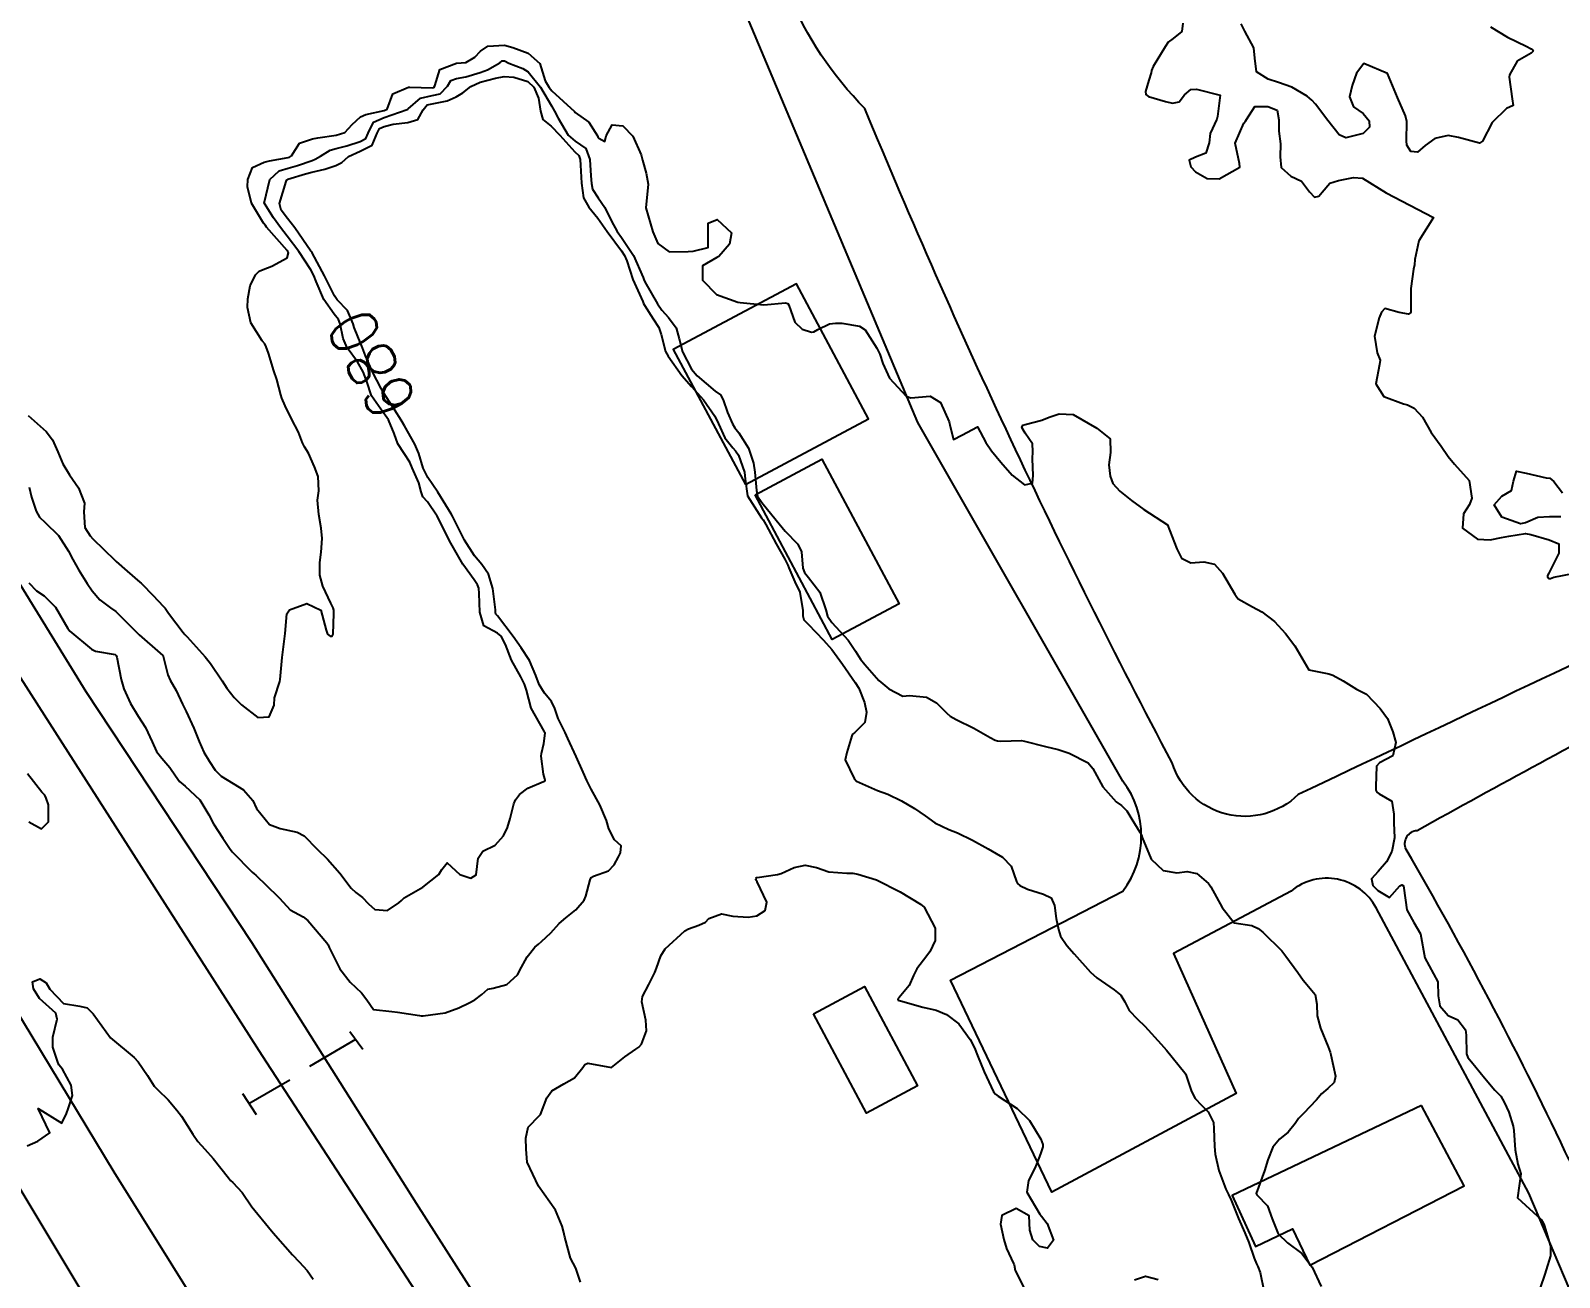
# Model space of a CAD drawing. Header units: metres. Extents: x 292545 to 299085, y 7450245 to 7463078.
# Drawn here: x 296590.5 to 296718.6, y 7454392.4 to 7454496.8 of the extents above; entities that cross this region are included whole.
import ezdxf
from ezdxf.enums import TextEntityAlignment as Align

# ---------------------------------------------------------------- set-up
doc = ezdxf.new("R2010")
doc.units = ezdxf.units.M
for name, color, linetype in [('Cotas', 45, 'Continuous'), ('Curvas de Nivel 1m', 11, 'Continuous'), ('Curvas de Nivel 5m', 15, 'Continuous'), ('Edificações', 30, 'Continuous'), ('Linha Férrea', 20, 'Continuous'), ('Pórtico', 62, 'Continuous'), ('Vias Primárias', 230, 'Continuous')]:
    doc.layers.add(name, color=color, linetype=linetype)
doc.styles.add('Style-STANDARD', font='STANDARD.shx')

msp = doc.modelspace()

# ---------------------------------------------------------------- linework, layer by layer
at = {"layer": 'Curvas de Nivel 1m', "flags": 128}
for points, elevation in [([(296687.03, 7454497.37), (296686.93, 7454496.67), (296686.21, 7454496.09), (296685.81, 7454495.79), (296685.55, 7454495.39), (296684.53, 7454493.75), (296684.39, 7454493.41), (296684.37, 7454493.22), (296684.17, 7454492.61), (296683.91, 7454491.66), (296683.93, 7454491.41), (296684.15, 7454491.23), (296685.58, 7454490.82), (296686.15, 7454490.67), (296686.72, 7454490.8), (296687.16, 7454491.37), (296687.7, 7454491.83), (296688.16, 7454491.84), (296690.15, 7454491.34), (296689.93, 7454489.55), (296689.86, 7454489.34), (296689.32, 7454488.15), (296689.22, 7454487.35), (296688.96, 7454486.49), (296688.09, 7454486.16), (296687.55, 7454485.91), (296687.69, 7454485.36), (296688.08, 7454484.93), (296689.06, 7454484.36), (296690.07, 7454484.33), (296691.79, 7454485.31), (296691.78, 7454485.62), (296691.4, 7454487.32), (296692.13, 7454489.01), (296692.28, 7454489.16), (296692.37, 7454489.31), (296693.05, 7454490.4), (296694.14, 7454490.39), (296694.94, 7454490.08), (296695.07, 7454489.28), (296695.08, 7454488.33), (296695.2, 7454487.28), (296695.19, 7454486.18), (296695.27, 7454485.28), (296696.08, 7454484.57), (296696.96, 7454484.15), (296697.63, 7454483.25), (296698.06, 7454482.82), (296698.41, 7454482.89), (296698.71, 7454483.23), (296699.33, 7454483.97), (296700.07, 7454484.19), (296701.33, 7454484.45), (296702.08, 7454484.4), (296704.06, 7454483.17), (296706.05, 7454482.15), (296708.03, 7454481.12), (296706.8, 7454479.14), (296706.45, 7454477.6), (296706.42, 7454477.14), (296706.36, 7454476.77), (296706.12, 7454475.15), (296706.12, 7454473.33), (296706.11, 7454473.15), (296705.94, 7454473.01), (296705.14, 7454473.16), (296703.95, 7454473.5), (296703.66, 7454473.17), (296703.46, 7454472.7), (296703.09, 7454471.18), (296703.31, 7454469.77), (296703.56, 7454469.17), (296703.51, 7454468.79), (296703.18, 7454467.18), (296703.86, 7454466.13), (296705.5, 7454465.5), (296705.85, 7454465.41), (296706.4, 7454465.14), (296707.1, 7454464.39), (296707.82, 7454463.12), (296708.66, 7454461.96), (296709.24, 7454461.11), (296709.79, 7454460.46), (296711, 7454459.09), (296711.22, 7454457.62), (296711.03, 7454457.09), (296710.54, 7454456.29), (296710.44, 7454455.09), (296711.71, 7454454.18), (296712.78, 7454454.13), (296713.72, 7454454.31), (296714.33, 7454454.43), (296715.72, 7454454.66), (296716.18, 7454454.57), (296717.71, 7454454.12), (296718.51, 7454453.8), (296718.52, 7454453), (296717.69, 7454451.34), (296717.56, 7454451.13), (296717.58, 7454451.01), (296717.68, 7454450.88), (296717.81, 7454450.88), (296718.1, 7454451), (296719.69, 7454451.29)], 677), ([(296712.8, 7454497.06), (296714.21, 7454496.2), (296715.78, 7454495.46), (296716.2, 7454495.22), (296716.31, 7454495.14), (296716.37, 7454495.03), (296716.2, 7454494.87), (296715.04, 7454494.2), (296714.39, 7454493.05), (296714.37, 7454492.86), (296714.61, 7454491.05), (296714.7, 7454490.49), (296714.14, 7454490.23), (296712.95, 7454489.07), (296712.12, 7454487.51), (296711.87, 7454487.33), (296710.12, 7454487.81), (296709.26, 7454487.97), (296708.12, 7454487.73), (296707.33, 7454487.13), (296706.67, 7454486.57), (296706.11, 7454486.63), (296705.8, 7454487.15), (296705.75, 7454487.52), (296705.8, 7454489.15), (296705.69, 7454489.61), (296705.01, 7454491.16), (296704.18, 7454493.17), (296702.19, 7454493.99), (296701.58, 7454493.2), (296701.22, 7454492.15), (296700.98, 7454491.21), (296701.31, 7454490.36), (296702.14, 7454489.81), (296702.63, 7454489.19), (296702.65, 7454488.66), (296702.12, 7454488.13), (296700.68, 7454487.77), (296700.12, 7454488.02), (296699.18, 7454489.23), (296698.15, 7454490.59), (296697.82, 7454490.92), (296697.43, 7454491.25), (296696.16, 7454492.01), (296695.05, 7454492.4), (296694.17, 7454492.68), (296693.19, 7454493.3), (296693.05, 7454494.45), (296692.98, 7454495.3), (296692.22, 7454496.71), (296691.91, 7454497.31)], 677), ([(296590.3, 7454464.52), (296591.81, 7454463.18), (296592.33, 7454462.49), (296592.79, 7454461.49), (296593.21, 7454460.49), (296593.77, 7454459.56), (296594.52, 7454458.47), (296595.03, 7454457.18), (296594.97, 7454456.47), (296595.04, 7454455.15), (296595.49, 7454454.46), (296595.71, 7454454.2), (296597.56, 7454452.43), (296597.62, 7454452.37), (296597.68, 7454452.3), (296598.59, 7454451.5), (296599.66, 7454450.59), (296599.76, 7454450.5), (296599.84, 7454450.41), (296600.74, 7454449.48), (296601.64, 7454448.54), (296601.72, 7454448.46), (296601.77, 7454448.39), (296602.06, 7454447.97), (296603.3, 7454446.36), (296603.44, 7454446.19), (296603.61, 7454446.01), (296605.14, 7454444.34), (296605.58, 7454443.78), (296606.54, 7454442.33), (296606.94, 7454441.7), (296607.55, 7454440.93), (296608.17, 7454440.3), (296609.53, 7454439.26), (296610.5, 7454439.31), (296610.9, 7454440.28), (296610.94, 7454440.88), (296611.38, 7454442.27), (296611.42, 7454442.42), (296611.59, 7454444.27), (296611.82, 7454446.27), (296611.97, 7454447.93), (296612.19, 7454448.26), (296613.65, 7454448.8), (296614.81, 7454448.23), (296615.27, 7454446.57), (296615.38, 7454446.22), (296615.61, 7454446.07), (296615.77, 7454446.06), (296615.85, 7454446.22), (296615.91, 7454447.95), (296615.91, 7454448.22), (296615.86, 7454448.43), (296615.65, 7454448.83), (296614.98, 7454450.23), (296614.74, 7454451.16), (296614.73, 7454452.23), (296614.84, 7454453.09), (296614.94, 7454454.23), (296614.86, 7454455.09), (296614.64, 7454456.23), (296614.55, 7454457.43), (296614.65, 7454458.23), (296614.59, 7454459.41), (296614.3, 7454460.23), (296613.79, 7454461.37), (296613.46, 7454461.91), (296613.28, 7454462.25), (296612.94, 7454463.13), (296612.37, 7454464.25), (296611.84, 7454465.34), (296611.56, 7454465.97), (296611.46, 7454466.27), (296611.13, 7454467.53), (296610.89, 7454468.27), (296610.44, 7454469.74), (296610.25, 7454470.28), (296610.14, 7454470.52), (296609.91, 7454470.79), (296608.95, 7454472.3), (296608.68, 7454473.56), (296608.69, 7454474.3), (296608.89, 7454475.38), (296609.34, 7454476.3), (296609.65, 7454476.62), (296609.98, 7454476.76), (296610.72, 7454477.02), (296611.99, 7454477.74), (296612.1, 7454478.15), (296612.05, 7454478.26), (296611.99, 7454478.33), (296610.28, 7454480.29), (296610.17, 7454480.43), (296610.03, 7454480.64), (296609, 7454482.3), (296608.68, 7454483.68), (296608.69, 7454484.3), (296609.09, 7454485.29), (296610.08, 7454485.73), (296610.53, 7454485.84), (296612.09, 7454486.13), (296612.2, 7454486.15), (296612.36, 7454486.26), (296613.04, 7454487.32), (296614.11, 7454487.7), (296614.57, 7454487.78), (296616.11, 7454488.01), (296616.82, 7454488.21), (296617.45, 7454488.88), (296618.13, 7454489.52), (296618.58, 7454489.74), (296620.13, 7454490.06), (296620.37, 7454490.17), (296620.84, 7454491.47), (296622.16, 7454492.03), (296622.27, 7454492.03), (296624.16, 7454491.96), (296624.29, 7454491.99), (296624.38, 7454492.12), (296624.78, 7454493.51), (296626.18, 7454494.02), (296626.97, 7454494.09), (296627.73, 7454494.54), (296628.2, 7454495.04), (296628.8, 7454495.46), (296630.21, 7454495.53), (296630.89, 7454495.35), (296632.2, 7454494.86), (296633.17, 7454494.01), (296633.62, 7454492.56), (296633.94, 7454492), (296634.16, 7454491.72), (296636.06, 7454489.98), (296636.13, 7454489.91), (296637.26, 7454489.1), (296637.98, 7454487.95), (296638.03, 7454487.87), (296638.11, 7454487.75), (296638.6, 7454487.46), (296638.71, 7454487.94), (296639.21, 7454488.85), (296640.12, 7454488.79), (296640.95, 7454487.92), (296641.65, 7454486.36), (296641.76, 7454485.91), (296642.08, 7454484.81), (296642.23, 7454483.91), (296642.04, 7454481.91), (296642.62, 7454479.9), (296643.05, 7454478.94), (296644, 7454478.23), (296645.6, 7454478.26), (296646, 7454478.29), (296647.26, 7454478.59), (296647.25, 7454479.85), (296647.25, 7454480.62), (296648.03, 7454480.93), (296649.23, 7454479.82), (296649.05, 7454478.87), (296648.15, 7454477.84), (296647.99, 7454477.76), (296646.78, 7454477.06), (296646.78, 7454475.85), (296647.96, 7454474.67), (296649.74, 7454474.02), (296649.95, 7454473.99), (296651.94, 7454473.79), (296653.75, 7454473.96), (296653.94, 7454473.91), (296654.02, 7454473.77), (296654.51, 7454472.34), (296655.15, 7454471.75), (296655.92, 7454471.51), (296656.11, 7454471.54), (296656.46, 7454471.73), (296657.44, 7454472.21), (296657.93, 7454472.26), (296658.47, 7454472.26), (296659.93, 7454472.02), (296660.41, 7454471.69), (296661.4, 7454470.17), (296661.63, 7454469.67), (296661.89, 7454468.89), (296662.46, 7454467.66), (296663.86, 7454466.14), (296664.24, 7454466.02), (296665.86, 7454466.14), (296666.73, 7454465.61), (296667.44, 7454464), (296667.53, 7454463.6), (296667.81, 7454462.53), (296668.52, 7454462.89), (296669.82, 7454463.58), (296670.51, 7454462.27), (296671, 7454461.56), (296671.79, 7454460.63), (296672.73, 7454459.54), (296673.76, 7454458.72), (296674.42, 7454458.87), (296674.49, 7454459.52), (296674.42, 7454460.9), (296674.47, 7454461.52), (296674.44, 7454462.16), (296673.82, 7454463.05), (296673.53, 7454463.53), (296673.63, 7454463.73), (296673.83, 7454463.79), (296675.2, 7454464.15), (296675.84, 7454464.38), (296676.66, 7454464.67), (296677.84, 7454464.6), (296679.82, 7454463.46), (296680.94, 7454462.57), (296680.97, 7454461.44), (296680.84, 7454460.39), (296680.93, 7454459.44), (296681.16, 7454458.83), (296681.76, 7454458.2), (296682.72, 7454457.42), (296683.75, 7454456.66), (296685.73, 7454455.39), (296686.51, 7454453.38), (296686.92, 7454452.6), (296687.69, 7454452.2), (296688.78, 7454452.27), (296689.69, 7454452.08), (296690.35, 7454451.33), (296691.39, 7454449.58), (296691.54, 7454449.32), (296691.65, 7454449.18), (296692.85, 7454448.5), (296693.64, 7454448.1), (296694.7, 7454447.28), (296695.62, 7454446.29), (296696.41, 7454445.26), (296697.58, 7454443.25), (296699.25, 7454442.89), (296699.58, 7454442.8), (296700.45, 7454442.33), (296701.57, 7454441.63), (296701.85, 7454441.48), (296702.41, 7454441.19), (296703.55, 7454440.01), (296704.16, 7454439.16), (296704.62, 7454438.06), (296704.86, 7454437.16), (296704.61, 7454436.05), (296703.5, 7454435.45), (296703.24, 7454435.17), (296703.18, 7454433.47), (296703.2, 7454433.17), (296703.28, 7454432.99), (296703.46, 7454432.87), (296704.54, 7454432.25), (296704.69, 7454431.16), (296704.71, 7454430.43), (296704.76, 7454429.16), (296704.52, 7454428.04), (296704.08, 7454427.17), (296703.38, 7454426.36), (296702.83, 7454425.73), (296702.93, 7454425.18), (296703.37, 7454424.76), (296704.35, 7454424.18), (296705.19, 7454425.15), (296705.37, 7454425.25), (296705.52, 7454425.15), (296705.55, 7454424.97), (296705.78, 7454423.15), (296706.38, 7454422.09), (296706.92, 7454421.13), (296707.3, 7454419.13), (296708.39, 7454417.12), (296708.42, 7454415.96), (296708.56, 7454415.12), (296709.24, 7454414.3), (296710.07, 7454413.93), (296710.7, 7454413.09), (296710.77, 7454412.64), (296710.78, 7454411.09), (296710.89, 7454410.78), (296711.2, 7454410.42), (296712.3, 7454409.07), (296713.17, 7454408.06), (296713.66, 7454407.55), (296713.95, 7454407.05), (296714.32, 7454406.22), (296714.7, 7454405.04), (296714.75, 7454404.66), (296714.86, 7454403.04), (296715.09, 7454401.84), (296715.34, 7454401.04), (296715.06, 7454399.04), (296717.04, 7454397.21), (296717.19, 7454397.01), (296717.29, 7454396.74), (296717.82, 7454395), (296717.83, 7454394.17), (296717.46, 7454393.01), (296717.34, 7454392.65), (296716.97, 7454391.51)], 678), ([(296590.39, 7454458.52), (296590.57, 7454457.7), (296590.96, 7454456.51), (296591.26, 7454456.03), (296591.72, 7454455.58), (296592.84, 7454454.49), (296593.69, 7454453.17), (296594.04, 7454452.48), (296594.56, 7454451.58), (296595.25, 7454450.46), (296595.66, 7454449.84), (296596.3, 7454449.1), (296597.21, 7454448.44), (296597.64, 7454448.11), (296599.36, 7454446.41), (296599.61, 7454446.16), (296601.36, 7454444.63), (296601.59, 7454444.43), (296601.61, 7454444.41), (296601.62, 7454444.39), (296602.01, 7454442.82), (296602.21, 7454442.38), (296602.7, 7454441.52), (296603.23, 7454440.36), (296603.33, 7454440.15), (296603.54, 7454439.76), (296604.17, 7454438.35), (296604.62, 7454437.24), (296605.03, 7454436.34), (296605.48, 7454435.55), (296605.98, 7454434.84), (296606.47, 7454434.33), (296607.47, 7454433.71), (296608.35, 7454433.2), (296609.13, 7454432.29), (296609.44, 7454431.64), (296610.52, 7454430.28), (296611.42, 7454429.95), (296612.83, 7454429.66), (296613.41, 7454429.34), (296614.52, 7454428.23), (296615.39, 7454427.38), (296616.4, 7454426.21), (296617.36, 7454424.96), (296617.76, 7454424.6), (296618.31, 7454424.19), (296618.82, 7454423.65), (296619.34, 7454423.17), (296620.4, 7454423.1), (296621.35, 7454423.72), (296621.57, 7454423.93), (296621.81, 7454424.15), (296622.78, 7454424.72), (296623.36, 7454425.04), (296624.69, 7454426.11), (296624.96, 7454426.53), (296625.39, 7454427.09), (296626.47, 7454426.09), (296627.37, 7454425.81), (296627.84, 7454426.07), (296627.99, 7454427.48), (296628.39, 7454428.07), (296629.41, 7454428.57), (296630.12, 7454429.34), (296630.46, 7454430.04), (296630.67, 7454430.8), (296630.99, 7454432.03), (296631.13, 7454432.35), (296631.45, 7454432.8), (296632.15, 7454433.34), (296633.47, 7454433.9), (296633.55, 7454433.93), (296633.61, 7454434.01), (296633.58, 7454434.11), (296633.48, 7454434.5), (296633.27, 7454436.01), (296633.29, 7454436.22), (296633.51, 7454437.08), (296633.6, 7454437.93), (296633.57, 7454438.01), (296633.56, 7454438.04), (296633.52, 7454438.1), (296632.43, 7454440.02), (296632.05, 7454441.54), (296631.89, 7454442.03), (296631.57, 7454442.65), (296630.78, 7454444.04), (296630.3, 7454445.35), (296629.92, 7454446.05), (296629.62, 7454446.31), (296628.47, 7454446.92), (296628.14, 7454448.07), (296628.09, 7454449.64), (296628.04, 7454450.07), (296627.94, 7454450.35), (296627.67, 7454450.76), (296626.72, 7454452.09), (296625.71, 7454453.84), (296625.58, 7454454.1), (296625.47, 7454454.35), (296624.57, 7454456.11), (296623.74, 7454457.31), (296623.35, 7454457.73), (296623.22, 7454458.13), (296623.02, 7454458.88), (296622.47, 7454460.14), (296622.26, 7454460.61), (296621.79, 7454461.35), (296621.26, 7454462.16), (296620.96, 7454463.01), (296620.48, 7454464.16), (296619.84, 7454465.07), (296619.07, 7454466.18), (296618.66, 7454467.39), (296618.37, 7454468.19), (296617.89, 7454469.01), (296617.03, 7454470.2), (296616.68, 7454470.98), (296616.44, 7454472.21), (296616.29, 7454472.58), (296615.93, 7454473.02), (296615.07, 7454474.23), (296614.44, 7454475.76), (296614.24, 7454476.24), (296613.98, 7454476.72), (296612.98, 7454478.25), (296612.01, 7454479.55), (296611.44, 7454480.27), (296610.84, 7454481.09), (296610.09, 7454482.29), (296610.07, 7454482.32), (296610.55, 7454484.28), (296611.34, 7454485.01), (296612.08, 7454485.25), (296612.86, 7454485.47), (296614.09, 7454485.89), (296614.34, 7454485.98), (296614.78, 7454486.23), (296615.59, 7454486.73), (296616.1, 7454486.88), (296617.01, 7454487.11), (296618.11, 7454487.47), (296618.58, 7454487.72), (296618.78, 7454488.18), (296619.23, 7454489.08), (296620.13, 7454489.49), (296622.06, 7454490.14), (296622.11, 7454490.17), (296622.13, 7454490.2), (296623.16, 7454491.11), (296624.15, 7454491.31), (296624.81, 7454491.46), (296625.42, 7454492.11), (296625.7, 7454492.58), (296626.17, 7454492.75), (296626.97, 7454492.89), (296628.17, 7454493.25), (296628.77, 7454493.47), (296629.81, 7454494.05), (296630.02, 7454494.22), (296630.19, 7454494.22), (296630.58, 7454494.04), (296631.74, 7454493.59), (296632.18, 7454493.31), (296633.22, 7454492.01), (296634.14, 7454490.45), (296634.4, 7454490), (296634.7, 7454489.42), (296635.55, 7454487.99), (296636.11, 7454487.49), (296637.02, 7454486.89), (296637.36, 7454485.96), (296637.44, 7454484.59), (296637.48, 7454483.96), (296637.58, 7454483.48), (296638.05, 7454482.76), (296638.62, 7454481.94), (296639.16, 7454480.81), (296639.63, 7454479.93), (296640.01, 7454479.42), (296641.02, 7454477.92), (296641.82, 7454476.07), (296641.87, 7454475.91), (296641.97, 7454475.71), (296643.02, 7454473.89), (296643.39, 7454473.34), (296643.93, 7454472.74), (296644.59, 7454471.87), (296644.84, 7454470.94), (296645.11, 7454469.87), (296645.88, 7454468.42), (296646.34, 7454467.86), (296647.86, 7454466.58), (296648.29, 7454466.27), (296648.52, 7454465.83), (296648.88, 7454464.78), (296649.31, 7454463.82), (296649.5, 7454463.49), (296649.82, 7454463.09), (296650.64, 7454461.8), (296651.05, 7454460.54), (296651.18, 7454459.8), (296651.32, 7454458.24), (296651.4, 7454457.79), (296651.75, 7454457.25), (296652.95, 7454455.78), (296653.72, 7454454.84), (296654.77, 7454453.75), (296655.08, 7454453.13), (296655.2, 7454451.75), (296655.32, 7454451.38), (296655.68, 7454450.96), (296656.63, 7454449.73), (296657.12, 7454448.25), (296657.26, 7454447.72), (296657.63, 7454447.2), (296658.99, 7454445.71), (296659.6, 7454444.79), (296660.03, 7454444.13), (296660.39, 7454443.69), (296661.57, 7454442.34), (296662.4, 7454441.66), (296663.56, 7454441.04), (296664.12, 7454441.09), (296665.56, 7454440.96), (296666.4, 7454440.47), (296667.26, 7454439.6), (296667.54, 7454439.36), (296668.04, 7454439.09), (296669.52, 7454438.36), (296670.89, 7454437.56), (296671.31, 7454437.36), (296671.51, 7454437.3), (296671.78, 7454437.27), (296673.51, 7454437.32), (296673.76, 7454437.28), (296675.51, 7454436.82), (296676.57, 7454436.56), (296677.5, 7454436.25), (296679.1, 7454435.46), (296679.49, 7454434.99), (296680.33, 7454433.45), (296681.45, 7454432.19), (296681.89, 7454431.88), (296682.34, 7454431.43), (296682.75, 7454430.74), (296683.43, 7454429.64), (296683.55, 7454429.41), (296683.63, 7454429.19), (296684.37, 7454427.4), (296685.38, 7454426.45), (296686.53, 7454426.23), (296687.38, 7454426.35), (296688.2, 7454426.18), (296689.17, 7454425.34), (296689.26, 7454425.23), (296689.37, 7454425.07), (296690.31, 7454423.33), (296691.33, 7454422.05), (296692.8, 7454421.83), (296693.33, 7454421.59), (296693.72, 7454421.29), (296695.31, 7454419.71), (296695.66, 7454419.27), (296696.65, 7454417.89), (296697.11, 7454417.25), (296697.27, 7454417.07), (296698.1, 7454416.07), (296698.24, 7454415.24), (296698.28, 7454414.27), (296698.56, 7454413.23), (296699.21, 7454411.67), (296699.36, 7454411.22), (296699.41, 7454411.01), (296699.8, 7454409.21), (296699.69, 7454408.7), (296699.17, 7454408.18), (296698.65, 7454407.74), (296698.21, 7454407.23), (296697.14, 7454406.1), (296696.72, 7454405.67), (296696.43, 7454405.26), (296695.85, 7454404.54), (296695.12, 7454403.94), (296694.56, 7454403.28), (296694.15, 7454402.23), (296693.87, 7454401.29), (296693.17, 7454399.4), (296693.21, 7454399.3), (296694.13, 7454398.36), (296694.52, 7454397.28), (296695.02, 7454396.01), (296695.79, 7454395.26), (296697, 7454394.37), (296697.86, 7454393.24), (296698.6, 7454391.6)], 679), ([(296718.68, 7454456.05), (296717.74, 7454456.06), (296716.77, 7454455.98), (296715.73, 7454455.54), (296715.3, 7454455.47), (296713.74, 7454456.02), (296713.09, 7454457.06), (296713.76, 7454457.78), (296714.55, 7454458.26), (296714.73, 7454459.04), (296714.97, 7454459.86), (296715.78, 7454459.71), (296717.47, 7454459.32), (296717.78, 7454459.29), (296718.1, 7454459.01), (296718.82, 7454458.05)], 677), ([(296636.58, 7454391.97), (296636.17, 7454393.16), (296635.72, 7454393.98), (296635.27, 7454395.74), (296635.2, 7454395.99), (296635.16, 7454396.12), (296635.03, 7454396.65), (296634.47, 7454398), (296633.06, 7454400.01), (296632.09, 7454402.02), (296632.02, 7454403.11), (296632, 7454404.02), (296632.19, 7454404.95), (296633.13, 7454405.92), (296633.21, 7454406.01), (296633.74, 7454407.42), (296634.17, 7454407.99), (296635.17, 7454408.57), (296636.06, 7454409.09), (296636.77, 7454409.96), (296636.94, 7454410.21), (296637.19, 7454410.32), (296639.18, 7454409.94), (296640.28, 7454410.84), (296641.21, 7454411.48), (296641.46, 7454411.66), (296641.67, 7454411.91), (296642.1, 7454413.03), (296642.03, 7454413.9), (296641.71, 7454415.44), (296641.76, 7454415.9), (296642.28, 7454416.89), (296642.79, 7454417.89), (296642.93, 7454418.25), (296643.3, 7454419.3), (296643.66, 7454419.88), (296645.32, 7454421.4), (296645.61, 7454421.56), (296646.49, 7454421.85), (296647.05, 7454422.12), (296647.33, 7454422.42), (296648.37, 7454422.8), (296649.33, 7454422.62), (296650.61, 7454422.52), (296651.34, 7454422.65), (296652.04, 7454423.09), (296652.19, 7454423.78), (296651.37, 7454425.48), (296651.25, 7454425.67), (296651.28, 7454425.79), (296651.32, 7454425.84), (296651.37, 7454425.86), (296653.06, 7454426.09), (296653.38, 7454426.18), (296654.46, 7454426.69), (296655.39, 7454426.88), (296656.33, 7454426.68), (296657.38, 7454426.32), (296658.87, 7454426.21), (296659.38, 7454426.21), (296659.81, 7454426.12), (296661.37, 7454425.67), (296663.36, 7454424.65), (296665.06, 7454423.63), (296665.35, 7454423.36), (296666.28, 7454421.62), (296666.29, 7454420.59), (296665.84, 7454419.62), (296665.3, 7454418.92), (296664.73, 7454418.2), (296664.46, 7454417.64), (296664.11, 7454416.8), (296663.26, 7454415.82), (296663.18, 7454415.72), (296663.16, 7454415.65), (296663.19, 7454415.59), (296663.25, 7454415.56), (296663.38, 7454415.52), (296665.25, 7454415), (296666.37, 7454414.74), (296667.24, 7454414.39), (296668.26, 7454413.59), (296669.21, 7454412.3), (296669.57, 7454411.58), (296669.83, 7454410.94), (296670.37, 7454409.57), (296671.17, 7454407.92), (296671.32, 7454407.71), (296671.55, 7454407.55), (296673.15, 7454406.52), (296674.18, 7454405.52), (296675.12, 7454403.96), (296675.3, 7454403.51), (296675.31, 7454403.31), (296675.1, 7454402.71), (296674.76, 7454401.84), (296674.62, 7454401.51), (296674.1, 7454400.49), (296673.97, 7454399.52), (296675.04, 7454397.68), (296675.18, 7454397.51), (296675.65, 7454396.89), (296676.19, 7454395.5), (296675.69, 7454394.82), (296675.01, 7454394.97), (296674.47, 7454395.52), (296674.21, 7454396.34), (296674.16, 7454397.52), (296673.05, 7454398.13), (296671.87, 7454397.55), (296671.76, 7454396.82), (296672.04, 7454395.54), (296672.25, 7454394.78), (296672.84, 7454393.53), (296672.89, 7454393.42), (296672.99, 7454392.94), (296673.71, 7454391.52)], 681), ([(296590.23, 7454403.39), (296591.11, 7454403.77), (296592.11, 7454404.49), (296591.14, 7454406.51), (296593.12, 7454405.28), (296593.51, 7454406.1), (296593.64, 7454406.48), (296594.02, 7454407.61), (296593.91, 7454408.47), (296593.18, 7454409.82), (296592.88, 7454410.18), (296592.77, 7454410.49), (296592.36, 7454411.65), (296592.37, 7454412.49), (296592.73, 7454413.99), (296592.62, 7454414.49), (296591.25, 7454415.72), (296590.74, 7454416.52), (296590.67, 7454417.12), (296591.27, 7454417.38), (296591.8, 7454417.04), (296592.12, 7454416.5), (296593.25, 7454415.31), (296594.62, 7454415.09), (296595.24, 7454414.94), (296595.75, 7454414.45), (296597.21, 7454412.44), (296599.19, 7454410.79), (296599.53, 7454410.41), (296600.29, 7454409.28), (296600.85, 7454408.39), (296601.16, 7454408.07), (296602.02, 7454407.24), (296602.77, 7454406.37), (296603.14, 7454405.88), (296604.11, 7454404.36), (296604.52, 7454403.76), (296605.1, 7454403.12), (296605.8, 7454402.33), (296607.08, 7454400.72), (296607.26, 7454400.5), (296607.45, 7454400.31), (296608.22, 7454399.47), (296609.04, 7454398.29), (296610.69, 7454396.27), (296611.02, 7454395.88), (296612.44, 7454394.26), (296612.99, 7454393.69), (296613.68, 7454392.94), (296614.18, 7454392.23)], 681), ([(296682.97, 7454392.16), (296683.91, 7454392.47), (296684.97, 7454392.19)], 681)]:
    msp.add_lwpolyline(points, dxfattribs=dict(at, elevation=elevation))
at = {"layer": 'Curvas de Nivel 5m', "elevation": 680, "flags": 128}
for points in [[(296590.35, 7454450.52), (296590.99, 7454449.84), (296591.65, 7454449.44), (296592.6, 7454448.49), (296593.62, 7454446.71), (296593.8, 7454446.48), (296595.6, 7454444.97), (296595.95, 7454444.81), (296597.59, 7454444.51), (296597.68, 7454444.43), (296597.73, 7454444.29), (296598.1, 7454442.42), (296598.33, 7454441.66), (296598.87, 7454440.42), (296599.53, 7454439.35), (296600.12, 7454438.4), (296600.69, 7454437.21), (296601.06, 7454436.39), (296601.49, 7454435.85), (296602.17, 7454435.07), (296602.64, 7454434.37), (296602.98, 7454433.88), (296603.46, 7454433.49), (296604.69, 7454432.35), (296605.43, 7454431.11), (296605.82, 7454430.34), (296606.6, 7454429.14), (296607.16, 7454428.32), (296607.4, 7454428), (296609.06, 7454426.29), (296609.23, 7454426.15), (296609.37, 7454426.04), (296611.23, 7454424.27), (296611.35, 7454424.12), (296612.24, 7454423.15), (296613.34, 7454422.55), (296613.72, 7454422.24), (296615.31, 7454420.38), (296615.43, 7454420.22), (296615.53, 7454419.99), (296616.4, 7454418.21), (296617.27, 7454417.09), (296618.22, 7454416.19), (296618.67, 7454415.6), (296619.24, 7454414.8), (296620.76, 7454414.64), (296621.24, 7454414.59), (296623.08, 7454414.29), (296623.23, 7454414.27), (296623.38, 7454414.27), (296625.24, 7454414.53), (296626.39, 7454414.94), (296627.25, 7454415.36), (296627.72, 7454415.6), (296628.31, 7454416.07), (296628.82, 7454416.5), (296629.26, 7454416.59), (296630.41, 7454416.9), (296631.28, 7454417.71), (296631.4, 7454417.91), (296631.46, 7454418.03), (296632.11, 7454419.21), (296632.74, 7454420.02), (296633.04, 7454420.28), (296633.31, 7454420.5), (296634.09, 7454421.23), (296634.77, 7454421.99), (296635.34, 7454422.48), (296636.17, 7454423.14), (296636.87, 7454423.96), (296637.02, 7454424.3), (296637.37, 7454425.67), (296637.47, 7454425.86), (296637.66, 7454425.96), (296638.91, 7454426.41), (296639.39, 7454426.9), (296639.75, 7454427.58), (296639.92, 7454427.93), (296639.98, 7454428.5), (296639.41, 7454429.02), (296638.95, 7454429.94), (296638.74, 7454430.63), (296638.19, 7454431.95), (296637.46, 7454433.26), (296637.09, 7454433.96), (296636.78, 7454434.67), (296636.22, 7454435.97), (296635.52, 7454437.49), (296635.28, 7454437.98), (296634.71, 7454439.17), (296634.41, 7454440), (296634.15, 7454440.6), (296633.56, 7454441.29), (296633.1, 7454442.01), (296632.82, 7454442.77), (296632.31, 7454444.02), (296631.6, 7454445.09), (296630.92, 7454446.04), (296629.63, 7454447.75), (296629.49, 7454447.91), (296629.45, 7454448.05), (296629.44, 7454448.25), (296629.23, 7454450.06), (296628.86, 7454451.25), (296628.3, 7454452.07), (296627.69, 7454452.79), (296626.84, 7454454.09), (296625.95, 7454455.87), (296625.85, 7454456.1), (296625.74, 7454456.31), (296624.61, 7454458.11), (296623.77, 7454459.34), (296623.4, 7454460.13), (296623.03, 7454461.36), (296622.68, 7454462.14), (296621.83, 7454463.66), (296621.55, 7454464.15), (296621.03, 7454464.97), (296620.24, 7454466.17), (296619.86, 7454466.8), (296619.15, 7454468.18), (296618.56, 7454469.52), (296618.3, 7454470.19), (296617.91, 7454471.14), (296617.62, 7454471.89), (296617.53, 7454472.2), (296617.05, 7454473.32), (296616.19, 7454474.22), (296615.95, 7454474.55), (296615.13, 7454476.23), (296614.08, 7454478.15), (296614.03, 7454478.24), (296613.99, 7454478.3), (296612.64, 7454480.25), (296612.03, 7454481.02), (296611.5, 7454481.73), (296611.37, 7454482.27), (296611.92, 7454484.12), (296611.98, 7454484.26), (296612.02, 7454484.3), (296612.06, 7454484.32), (296613.54, 7454484.77), (296614.07, 7454484.9), (296615.16, 7454485.15), (296616.08, 7454485.45), (296616.58, 7454485.71), (296617.13, 7454486.2), (296618.1, 7454486.65), (296619.13, 7454487.15), (296619.55, 7454488.18), (296619.73, 7454488.56), (296620.12, 7454488.73), (296620.87, 7454488.91), (296622.12, 7454489.07), (296622.93, 7454489.32), (296623.39, 7454490.13), (296623.73, 7454490.53), (296624.14, 7454490.63), (296625.39, 7454490.86), (296626.15, 7454491.21), (296626.7, 7454491.55), (296627.37, 7454492.08), (296628.17, 7454492.44), (296629.45, 7454492.78), (296630.17, 7454492.91), (296630.98, 7454492.85), (296632.17, 7454492.49), (296632.66, 7454492.02), (296633.06, 7454491.1), (296633.21, 7454490.01), (296633.42, 7454489.31), (296634.12, 7454488.74), (296634.84, 7454487.99), (296636.1, 7454486.61), (296636.42, 7454486.3), (296636.54, 7454485.97), (296636.57, 7454485.49), (296636.65, 7454483.97), (296636.83, 7454482.75), (296637.27, 7454481.96), (296638.03, 7454481.04), (296638.81, 7454479.94), (296640, 7454478.32), (296640.26, 7454477.93), (296640.45, 7454477.47), (296640.95, 7454475.92), (296641.78, 7454474.08), (296641.86, 7454473.91), (296641.94, 7454473.76), (296642.66, 7454472.63), (296643.12, 7454471.89), (296643.33, 7454471.3), (296643.68, 7454469.88), (296643.9, 7454469.5), (296645.06, 7454467.87), (296645.86, 7454466.95), (296646.87, 7454465.85), (296647.83, 7454464.47), (296648.12, 7454463.84), (296648.65, 7454462.67), (296649.33, 7454461.82), (296649.56, 7454461.58), (296649.8, 7454461.2), (296650.32, 7454459.8), (296650.37, 7454459.21), (296650.56, 7454457.8), (296651.73, 7454455.96), (296651.87, 7454455.79), (296652.1, 7454455.41), (296652.97, 7454453.78), (296653.69, 7454452.49), (296653.93, 7454452.01), (296654.01, 7454451.77), (296654.52, 7454450.6), (296654.93, 7454449.75), (296655.19, 7454448.2), (296655.18, 7454447.75), (296655.29, 7454447.41), (296655.63, 7454447.07), (296656.92, 7454445.73), (296657.61, 7454444.94), (296658.52, 7454443.71), (296659.57, 7454442.19), (296659.88, 7454441.7), (296660.37, 7454440.51), (296660.53, 7454439.69), (296660.38, 7454438.83), (296659.52, 7454437.96), (296659.36, 7454437.86), (296659.29, 7454437.7), (296658.87, 7454436.33), (296658.73, 7454435.71), (296659.48, 7454434.13), (296659.7, 7454433.92), (296660.19, 7454433.69), (296661.46, 7454433.14), (296662.3, 7454432.82), (296663.45, 7454432.28), (296664.56, 7454431.64), (296665.44, 7454431.01), (296666.25, 7454430.44), (296667.43, 7454429.88), (296668.16, 7454429.59), (296669.41, 7454428.98), (296670.73, 7454428.24), (296671.4, 7454427.86), (296671.92, 7454427.55), (296672.64, 7454426.8), (296673.1, 7454425.53), (296673.18, 7454425.34), (296673.37, 7454425.18), (296674.02, 7454424.87), (296675.36, 7454424.45), (296676, 7454424.14), (296676.27, 7454423.5), (296676.42, 7454422.41), (296676.6, 7454421.49), (296676.78, 7454420.95), (296677.31, 7454420.17), (296677.91, 7454419.47), (296679.28, 7454417.94), (296679.81, 7454417.45), (296681.26, 7454416.45), (296681.83, 7454416), (296682.17, 7454415.43), (296682.54, 7454414.71), (296683.24, 7454413.99), (296683.84, 7454413.4), (296685.21, 7454411.89), (296685.65, 7454411.39), (296687.18, 7454409.51), (296687.24, 7454409.43), (296687.27, 7454409.37), (296687.75, 7454407.94), (296688.07, 7454407.36), (296688.59, 7454406.8), (296689.14, 7454406.23), (296689.59, 7454405.34), (296689.63, 7454404.84), (296689.67, 7454403.33), (296689.74, 7454402.69), (296690.03, 7454401.33), (296690.63, 7454399.77), (296690.84, 7454399.32), (296691.06, 7454398.83), (296691.7, 7454397.31), (296692.23, 7454396.1), (296692.55, 7454395.3), (296693, 7454393.98), (296693.2, 7454393.5), (296693.31, 7454393.3), (296693.49, 7454392.79), (296693.8, 7454391.29)], [(296590.37, 7454430.52), (296591.42, 7454429.93), (296592, 7454430.5), (296592, 7454431.95), (296591.82, 7454432.5), (296591.69, 7454432.74), (296591.46, 7454433.01), (296590.25, 7454434.52)]]:
    msp.add_lwpolyline(points, dxfattribs=at)
at = {"layer": 'Edificações'}
for points in [[(296650.39, 7454458.74), (296660.7, 7454464.24), (296654.66, 7454475.56), (296644.34, 7454470.06)], [(296651.19, 7454457.89), (296656.79, 7454460.88), (296663.25, 7454448.77), (296657.64, 7454445.78)], [(296656.09, 7454414.45), (296660.37, 7454416.73), (296664.81, 7454408.4), (296660.54, 7454406.12)], [(296707.01, 7454406.77), (296691.17, 7454399.24), (296693.1, 7454394.97), (296696.22, 7454396.43), (296697.65, 7454393.39), (296710.6, 7454400.05)]]:
    msp.add_lwpolyline(points, close=True, dxfattribs=at)
at = {"layer": 'Linha Férrea', "linetype": 'Continuous'}
for points in [[(296637.26, 7454375.95), (296622.83, 7454398.55), (296609.04, 7454420.41), (296595.15, 7454441.41), (296580.13, 7454465.78), (296565.27, 7454488.87), (296550.15, 7454512.38), (296535.14, 7454535.47), (296522.79, 7454555.14), (296508.31, 7454576.78), (296494.15, 7454598.74), (296480.47, 7454620.28), (296466.41, 7454642.46), (296453.38, 7454664.31), (296437, 7454693.69)], [(296434.01, 7454690.16), (296450.41, 7454661.67), (296470.24, 7454628.71), (296490.14, 7454597.57), (296508.64, 7454569.23), (296529.02, 7454537.45), (296546.97, 7454509.59), (296566.41, 7454479.69), (296587.02, 7454446.66), (296609.89, 7454410.99), (296628.63, 7454382.18)]]:
    msp.add_lwpolyline(points, dxfattribs=at)
at = {"layer": 'Pórtico'}
for points in [[(296617.24, 7454412.96), (296618.33, 7454411.49)], [(296617.72, 7454412.3), (296613.88, 7454410.04)], [(296608.79, 7454406.94), (296612.23, 7454408.92)], [(296608.26, 7454407.76), (296609.4, 7454406)]]:
    msp.add_lwpolyline(points, dxfattribs=at)
at = {"layer": 'Vias Primárias'}
msp.add_lwpolyline([(296623.41, 7454359.7), (296597.5, 7454401.19), (296575.35, 7454437.81), (296546.86, 7454483.98), (296522.03, 7454524.91), (296503.5, 7454554.11), (296479.41, 7454591.61), (296457, 7454627.84), (296437.76, 7454659.49), (296419.54, 7454691.22), (296405.08, 7454719.91), (296391.77, 7454749.95), (296378.77, 7454782.34), (296367.71, 7454812.56), (296355.11, 7454845.88), (296341.96, 7454881.96), (296333.31, 7454905.23), (296321.24, 7454939.23), (296308.1, 7454977.78), (296299.92, 7455006.96), (296294.36, 7455029.11), (296287.72, 7455063.42), (296283.49, 7455090.63), (296279.74, 7455120.4)], dxfattribs=at)
for points in [[(296871.57, 7454249.95), (296817.96, 7454333.54, 0.088476), (296802.36, 7454350.39, -0.054944), (296782.56, 7454375.4, 0.045957), (296766.51, 7454404.23, 0.434057), (296747.98, 7454407.06, -0.078131), (296731.49, 7454397.81, -0.389272), (296719.06, 7454402.88, 0.021537), (296705.73, 7454428.21, -0.520838), (296706.66, 7454429.8, -0.005632), (296727.27, 7454440.96, -0.502821), (296731.19, 7454438.69, 0.036302), (296734.01, 7454433.11, 0.034359), (296738.13, 7454434.88, -0.014698), (296731.03, 7454449.06, 0.00028), (296696.69, 7454432.79, -0.55928), (296686.13, 7454435.44, -0.023639), (296660.4, 7454490.22, -0.195932), (296651.74, 7454511.01, 0.03994), (296646.95, 7454523.02, 0.132053), (296624.24, 7454544.43, 0.152018), (296596.47, 7454546.89, 0.154302), (296585.38, 7454536.16, 0.438926)], [(296721.5, 7454386.47), (296716, 7454399.42), (296703.22, 7454423.31, 0.473122), (296696.1, 7454424.72), (296686.25, 7454419.48), (296691.5, 7454407.77), (296676.04, 7454399.5), (296667.56, 7454417.25), (296682.01, 7454424.72, 0.334419), (296682.01, 7454433.92), (296664.82, 7454463.95), (296650.7, 7454497.52), (296644.66, 7454515.89, 0.180916), (296625.17, 7454537.64, 0.133733), (296603.18, 7454543.44, 0.321481), (296590.78, 7454534.96)]]:
    msp.add_lwpolyline(points, format="xyb", dxfattribs=at)
msp.add_lwpolyline([(296450.14, 7454298.41), (296501.76, 7454291.14, 0.02533), (296554.49, 7454286.57, 0.008692), (296628.67, 7454293.69, 0.436742), (296641.27, 7454315.67, 0.008117), (296596.07, 7454389.05), (296575, 7454424.12), (296536.41, 7454486.9), (296520.7, 7454512.2, 0.705624), (296518.12, 7454511.64), (296514.55, 7454502.02), (296510.9, 7454503.37), (296492.04, 7454439.67), (296483.77, 7454415.97), (296475.28, 7454392.23), (296461.63, 7454353.14), (296449.04, 7454319.91), (296443.71, 7454304.5, 0.314629)], format="xyb", close=True, dxfattribs=at)

# ---------------------------------------------------------------- texts
at = {"layer": 'Cotas', "style": 'Style-STANDARD'}
msp.add_text('680', height=4, rotation=118.147, dxfattribs=at).set_placement((296619.08, 7454468.8, 680), align=Align.MIDDLE_CENTER)

doc.saveas('drawing.dxf')
